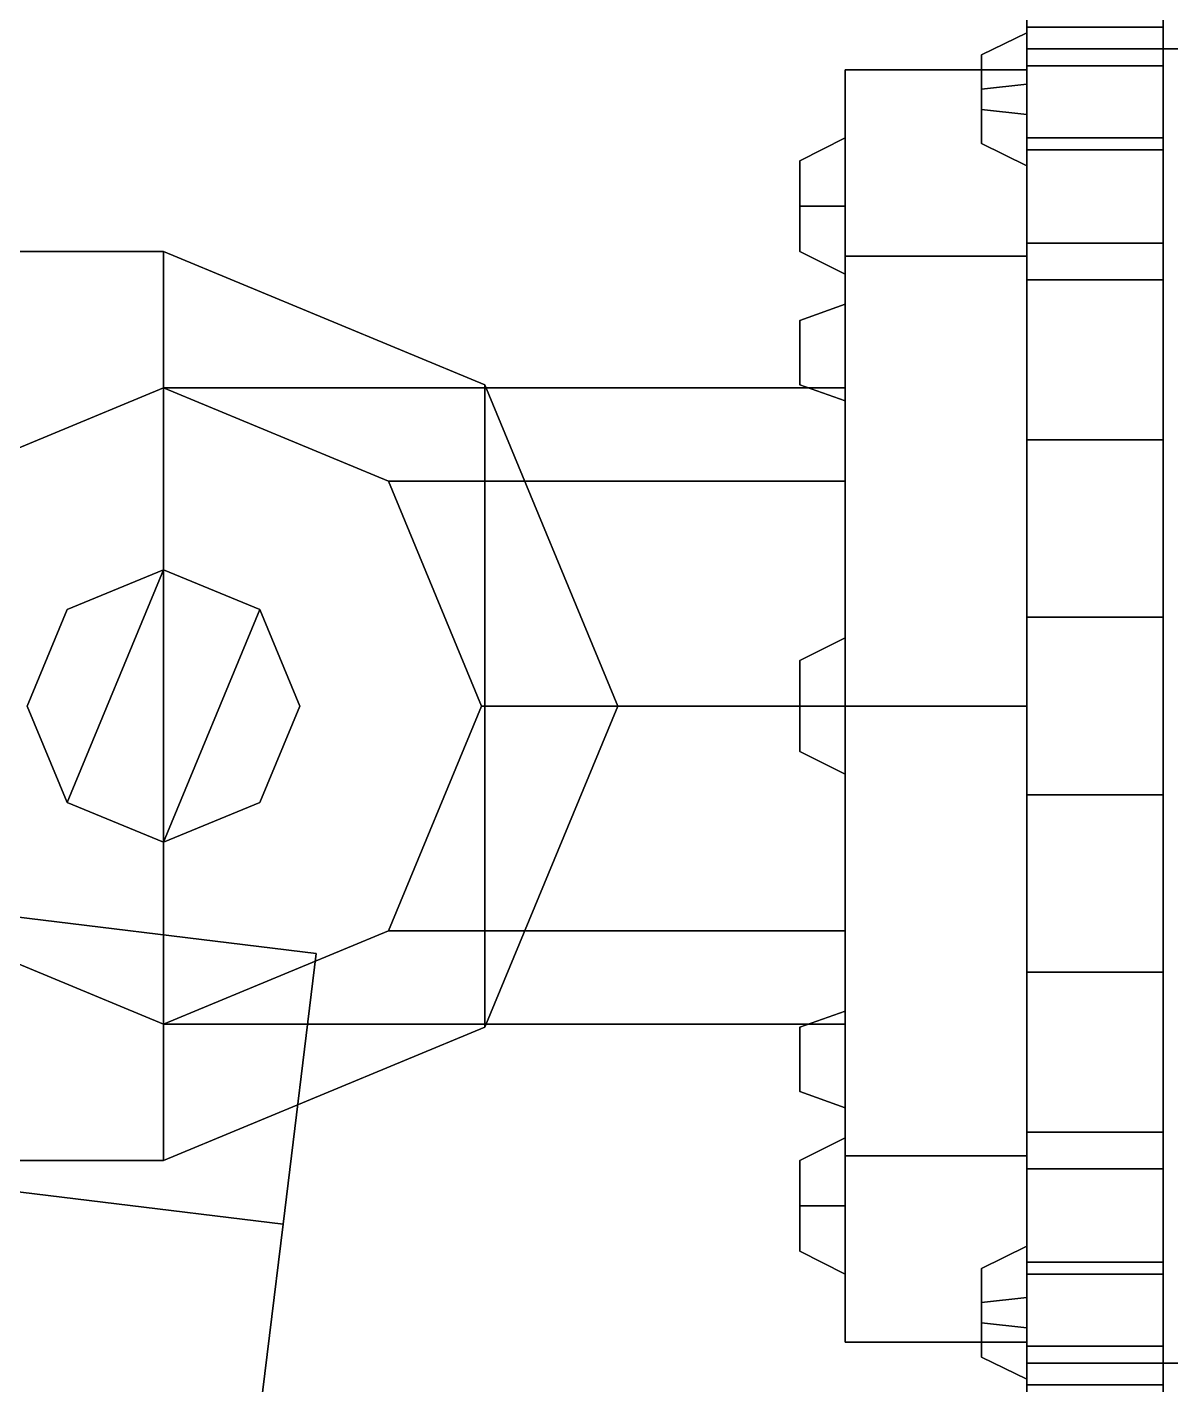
# Model space of a CAD drawing. Header units: millimetres. Extents: x -0.8 to 1, y -3.1 to 12.1.
# Drawn here: x 0.51 to 0.7617, y -0.1494 to 0.1494 of the extents above; entities that cross this region are included whole.
import ezdxf

# ---------------------------------------------------------------- set-up
doc = ezdxf.new("R2010")
doc.units = ezdxf.units.MM
doc.layers.add('trail1', color=6, linetype='Continuous')
doc.layers.add('wheels', color=2, linetype='Continuous')

msp = doc.modelspace()

# ---------------------------------------------------------------- linework, layer by layer
for points in [[(0.47, 0.1, 0.58), (0.54, 0.1, 0.58), (0.54, 0.1, 0.55), (0.45, 0.1, 0.55)], [(0.54, 0.1, 0.55), (0.54, -0.1, 0.55), (0.45, -0.1, 0.55), (0.45, 0.1, 0.55)], [(0.45, -0.1, 0.75), (0.54, -0.1, 0.75), (0.54, 0.1, 0.75), (0.45, 0.1, 0.75)], [(0.45, 0.1, 0.75), (0.54, 0.1, 0.75), (0.54, 0.1, 0.72), (0.47, 0.1, 0.72)], [(0.47, -0.1, 0.58), (0.54, -0.1, 0.58), (0.54, 0.1, 0.58), (0.47, 0.1, 0.58)], [(0.54, 0.1, 0.72), (0.54, -0.1, 0.72), (0.47, -0.1, 0.72), (0.47, 0.1, 0.72)], [(0.61071, 0.07071, 0.72), (0.54, 0.1, 0.72), (0.54, 0.1, 0.75), (0.61071, 0.07071, 0.75)], [(0.61071, 0.07071, 0.55), (0.54, 0.1, 0.55), (0.54, 0.1, 0.58), (0.61071, 0.07071, 0.58)], [(0.54, -0.1, 0.75), (0.61071, -0.07071, 0.75), (0.61071, 0.07071, 0.75), (0.54, 0.1, 0.75)], [(0.61071, 0.07071, 0.72), (0.61071, -0.07071, 0.72), (0.54, -0.1, 0.72), (0.54, 0.1, 0.72)], [(0.61071, 0.07071, 0.55), (0.61071, -0.07071, 0.55), (0.54, -0.1, 0.55), (0.54, 0.1, 0.55)], [(0.54, -0.1, 0.58), (0.61071, -0.07071, 0.58), (0.61071, 0.07071, 0.58), (0.54, 0.1, 0.58)], [(0.64, 0, 0.72), (0.61071, 0.07071, 0.72), (0.61071, 0.07071, 0.75), (0.64, 0, 0.75)], [(0.64, 0, 0.55), (0.61071, 0.07071, 0.55), (0.61071, 0.07071, 0.58), (0.64, 0, 0.58)], [(0.61071, -0.07071, 0.75), (0.64, 0, 0.75), (0.64, 0, 0.75), (0.61071, 0.07071, 0.75)], [(0.64, 0, 0.72), (0.64, 0, 0.72), (0.61071, -0.07071, 0.72), (0.61071, 0.07071, 0.72)], [(0.64, 0, 0.55), (0.64, 0, 0.55), (0.61071, -0.07071, 0.55), (0.61071, 0.07071, 0.55)], [(0.61071, -0.07071, 0.58), (0.64, 0, 0.58), (0.64, 0, 0.58), (0.61071, 0.07071, 0.58)], [(0.61071, -0.07071, 0.72), (0.64, 0, 0.72), (0.64, 0, 0.75), (0.61071, -0.07071, 0.75)], [(0.61071, -0.07071, 0.55), (0.64, 0, 0.55), (0.64, 0, 0.58), (0.61071, -0.07071, 0.58)], [(0.54, -0.1, 0.72), (0.61071, -0.07071, 0.72), (0.61071, -0.07071, 0.75), (0.54, -0.1, 0.75)], [(0.54, -0.1, 0.55), (0.61071, -0.07071, 0.55), (0.61071, -0.07071, 0.58), (0.54, -0.1, 0.58)], [(0.45, -0.1, 0.55), (0.54, -0.1, 0.55), (0.54, -0.1, 0.58), (0.47, -0.1, 0.58)], [(0.47, -0.1, 0.72), (0.54, -0.1, 0.72), (0.54, -0.1, 0.75), (0.45, -0.1, 0.75)]]:
    msp.add_3dface(points)
at = {"layer": 'trail1'}
for points in [[(0.54, 0.07, 0.58), (0.4905, 0.0495, 0.58), (0.4905, 0.0495, 0.72), (0.54, 0.07, 0.72)], [(0.69, 0.0495, 0.6995), (0.69, 0.07, 0.65), (0.54, 0.07, 0.65), (0.5895, 0.0495, 0.6995)], [(0.69, 0.07, 0.65), (0.69, 0.0495, 0.6005), (0.5895, 0.0495, 0.6005), (0.54, 0.07, 0.65)], [(0.5895, 0.0495, 0.6995), (0.54, 0.07, 0.65), (0.54, 0.07, 0.72), (0.5895, 0.0495, 0.72)], [(0.5895, 0.0495, 0.58), (0.54, 0.07, 0.58), (0.54, 0.07, 0.65), (0.5895, 0.0495, 0.6005)], [(0.69, 0, 0.72), (0.69, 0.0495, 0.6995), (0.5895, 0.0495, 0.6995), (0.61, 0, 0.72)], [(0.69, 0.0495, 0.6005), (0.69, 0, 0.58), (0.61, 0, 0.58), (0.5895, 0.0495, 0.6005)], [(0.61, 0, 0.58), (0.5895, 0.0495, 0.58), (0.5895, 0.0495, 0.6005), (0.61, 0, 0.58)], [(0.61, 0, 0.72), (0.5895, 0.0495, 0.6995), (0.5895, 0.0495, 0.72), (0.61, 0, 0.72)], [(0.51879, 0.02121, 0.77), (0.51, 0, 0.77), (0.51879, -0.02121, 0.77), (0.54, 0.03, 0.77)], [(0.54, 0.03, 0.75), (0.51879, 0.02121, 0.75), (0.51879, 0.02121, 0.77), (0.54, 0.03, 0.77)], [(0.54, 0.03, 0.77), (0.51879, -0.02121, 0.77), (0.54, -0.03, 0.77), (0.56121, 0.02121, 0.77)], [(0.56121, 0.02121, 0.75), (0.54, 0.03, 0.75), (0.54, 0.03, 0.77), (0.56121, 0.02121, 0.77)], [(0.51879, 0.02121, 0.75), (0.51, 0, 0.75), (0.51, 0, 0.77), (0.51879, 0.02121, 0.77)], [(0.56121, 0.02121, 0.77), (0.54, -0.03, 0.77), (0.56121, -0.02121, 0.77), (0.57, 0, 0.77)], [(0.57, 0, 0.75), (0.56121, 0.02121, 0.75), (0.56121, 0.02121, 0.77), (0.57, 0, 0.77)], [(0.51, 0, 0.75), (0.51879, -0.02121, 0.75), (0.51879, -0.02121, 0.77), (0.51, 0, 0.77)], [(0.56121, -0.02121, 0.75), (0.57, 0, 0.75), (0.57, 0, 0.77), (0.56121, -0.02121, 0.77)], [(0.69, -0.0495, 0.6995), (0.69, 0, 0.72), (0.61, 0, 0.72), (0.5895, -0.0495, 0.6995)], [(0.69, 0, 0.58), (0.69, -0.0495, 0.6005), (0.5895, -0.0495, 0.6005), (0.61, 0, 0.58)], [(0.5895, -0.0495, 0.58), (0.61, 0, 0.58), (0.61, 0, 0.58), (0.5895, -0.0495, 0.6005)], [(0.5895, -0.0495, 0.6995), (0.61, 0, 0.72), (0.61, 0, 0.72), (0.5895, -0.0495, 0.72)], [(0.51879, -0.02121, 0.75), (0.54, -0.03, 0.75), (0.54, -0.03, 0.77), (0.51879, -0.02121, 0.77)], [(0.54, -0.03, 0.75), (0.56121, -0.02121, 0.75), (0.56121, -0.02121, 0.77), (0.54, -0.03, 0.77)], [(0.4942, -0.04475, 0.72), (0.48689, -0.10431, 0.72), (0.5663, -0.11405, 0.72), (0.57361, -0.0545, 0.72)], [(0.57361, -0.0545, 0.58), (0.5663, -0.11405, 0.58), (0.48689, -0.10431, 0.58), (0.4942, -0.04475, 0.58)], [(0.4905, -0.0495, 0.58), (0.54, -0.07, 0.58), (0.54, -0.07, 0.72), (0.4905, -0.0495, 0.72)], [(0.69, -0.07, 0.65), (0.69, -0.0495, 0.6995), (0.5895, -0.0495, 0.6995), (0.54, -0.07, 0.65)], [(0.69, -0.0495, 0.6005), (0.69, -0.07, 0.65), (0.54, -0.07, 0.65), (0.5895, -0.0495, 0.6005)], [(0.54, -0.07, 0.65), (0.5895, -0.0495, 0.6995), (0.5895, -0.0495, 0.72), (0.54, -0.07, 0.72)], [(0.5663, -0.11405, 0.72), (0.5663, -0.11405, 0.58), (0.57361, -0.0545, 0.58), (0.57361, -0.0545, 0.72)], [(0.5663, -0.11405, 0.55), (0.33474, -1.99989, 0.04), (0.25534, -1.99014, 0.04), (0.48689, -0.10431, 0.55)], [(0.48689, -0.10431, 0.75), (0.25534, -1.99014, 0.24), (0.33474, -1.99989, 0.24), (0.5663, -0.11405, 0.75)], [(0.48689, -0.10431, 0.72), (0.48689, -0.10431, 0.75), (0.5663, -0.11405, 0.75), (0.5663, -0.11405, 0.72)], [(0.48689, -0.10431, 0.55), (0.48689, -0.10431, 0.58), (0.5663, -0.11405, 0.58), (0.5663, -0.11405, 0.55)], [(0.33474, -1.99989, 0.24), (0.33474, -1.99989, 0.04), (0.5663, -0.11405, 0.55), (0.5663, -0.11405, 0.75)]]:
    msp.add_3dface(points, dxfattribs=at)
at = {"layer": 'wheels'}
for points in [[(0.76, 0.48274, 0.39533), (0.76, 0.35571, 0.23603), (0.76, 0.12502, 0.52531), (0.76, 0.14938, 0.55586)], [(0.76, 0.35571, 1.06397), (0.76, 0.48274, 0.90467), (0.76, 0.14938, 0.74414), (0.76, 0.12502, 0.77469)], [(0.81, 0.14464, 1.2837), (0.81, 0.40527, 1.15819), (0.73, 0.40527, 1.15819), (0.73, 0.14464, 1.2837)], [(0.81, 0.40527, 0.14181), (0.81, 0.14464, 0.0163), (0.73, 0.14464, 0.0163), (0.73, 0.40527, 0.14181)], [(0.73, 0.14464, 1.2837), (0.73, 0.40527, 1.15819), (0.73, 0.38345, 1.13083), (0.73, 0.13685, 1.24958)], [(0.73, 0.40527, 0.14181), (0.73, 0.14464, 0.0163), (0.73, 0.13685, 0.05042), (0.73, 0.38345, 0.16917)], [(0.73, 0.13685, 1.24958), (0.73, 0.38345, 1.13083), (0.73, 0.36237, 1.12845), (0.73, 0.14814, 1.23162)], [(0.73, 0.38345, 0.16917), (0.73, 0.13685, 0.05042), (0.73, 0.14814, 0.06838), (0.73, 0.36237, 0.17155)], [(0.73, 0.13017, 1.22033), (0.73, 0.36474, 1.10737), (0.73, 0.34292, 1.08001), (0.73, 0.12239, 1.18621)], [(0.73, 0.14814, 1.23162), (0.73, 0.36237, 1.12845), (0.73, 0.36474, 1.10737), (0.73, 0.13017, 1.22033)], [(0.73, 0.36474, 0.19263), (0.73, 0.13017, 0.07967), (0.73, 0.12239, 0.11379), (0.73, 0.34292, 0.21999)], [(0.73, 0.36237, 0.17155), (0.73, 0.14814, 0.06838), (0.73, 0.13017, 0.07967), (0.73, 0.36474, 0.19263)], [(0.73, 0.32444, 0.21109), (0.73, 0.09375, 0.50037), (0.73, 0.12502, 0.52531), (0.73, 0.35571, 0.23603)], [(0.76, 0.12502, 0.52531), (0.76, 0.35571, 0.23603), (0.73, 0.35571, 0.23603), (0.73, 0.12502, 0.52531)], [(0.73, 0.35571, 1.06397), (0.73, 0.12502, 0.77469), (0.73, 0.09375, 0.79963), (0.73, 0.32444, 1.08891)], [(0.76, 0.35571, 1.06397), (0.76, 0.12502, 0.77469), (0.73, 0.12502, 0.77469), (0.73, 0.35571, 1.06397)], [(0.76, 0.12239, 0.11379), (0.76, 0.34292, 0.21999), (0.73, 0.34292, 0.21999), (0.73, 0.12239, 0.11379)], [(0.76, 0.34292, 1.08001), (0.76, 0.12239, 1.18621), (0.73, 0.12239, 1.18621), (0.73, 0.34292, 1.08001)], [(0.76, 0.32444, 0.21109), (0.76, 0.09375, 0.50037), (0.73, 0.09375, 0.50037), (0.73, 0.32444, 0.21109)], [(0.76, 0.09375, 0.79963), (0.76, 0.32444, 1.08891), (0.73, 0.32444, 1.08891), (0.73, 0.09375, 0.79963)], [(0.76, 0.32444, 0.21109), (0.76, 0.14087, 0.12269), (0.76, 0.05854, 0.48341), (0.76, 0.09375, 0.50037)], [(0.76, 0.14087, 1.17731), (0.76, 0.32444, 1.08891), (0.76, 0.09375, 0.79963), (0.76, 0.05854, 0.81659)], [(0.73, 0.16674, 0.7081), (0.73, 0.17544, 0.67), (0.73, 0.14, 0.65)], [(0.73, 0.17544, 0.67), (0.73, 0.17544, 0.63), (0.73, 0.14, 0.65)], [(0.73, 0.17544, 0.63), (0.73, 0.16674, 0.5919), (0.73, 0.14, 0.65)], [(0.73, 0.14938, 0.74414), (0.73, 0.16674, 0.7081), (0.73, 0.14, 0.65), (0.73, 0.09899, 0.74899)], [(0.73, 0.16674, 0.5919), (0.73, 0.14938, 0.55586), (0.73, 0.09899, 0.55101), (0.73, 0.14, 0.65)], [(0.76, 0.14938, 0.55586), (0.76, 0.12502, 0.52531), (0.73, 0.12502, 0.52531), (0.73, 0.14938, 0.55586)], [(0.76, 0.12502, 0.77469), (0.76, 0.14938, 0.74414), (0.73, 0.14938, 0.74414), (0.73, 0.12502, 0.77469)], [(0.73, 0.12502, 0.77469), (0.73, 0.14938, 0.74414), (0.73, 0.09899, 0.74899)], [(0.73, 0.14938, 0.55586), (0.73, 0.12502, 0.52531), (0.73, 0.09899, 0.55101)], [(0.73, 0.13685, 1.24958), (0.73, 0.14814, 1.23162), (0.72, 0.14326, 1.23273), (0.72, 0.13574, 1.24471)], [(0.73, 0.14814, 1.23162), (0.73, 0.13017, 1.22033), (0.72, 0.13129, 1.22521), (0.72, 0.14326, 1.23273)], [(0.73, 0.13017, 0.07967), (0.73, 0.14814, 0.06838), (0.72, 0.14326, 0.06727), (0.72, 0.13129, 0.07479)], [(0.73, 0.14814, 0.06838), (0.73, 0.13685, 0.05042), (0.72, 0.13574, 0.05529), (0.72, 0.14326, 0.06727)], [(0.81, -0.14464, 1.2837), (0.81, 0.14464, 1.2837), (0.73, 0.14464, 1.2837), (0.73, -0.14464, 1.2837)], [(0.81, 0.14464, 0.0163), (0.81, -0.14464, 0.0163), (0.73, -0.14464, 0.0163), (0.73, 0.14464, 0.0163)], [(0.73, -0.14464, 1.2837), (0.73, 0.14464, 1.2837), (0.73, 0.13685, 1.24958), (0.73, -0.13685, 1.24958)], [(0.73, 0.14464, 0.0163), (0.73, -0.14464, 0.0163), (0.73, -0.13685, 0.05042), (0.73, 0.13685, 0.05042)], [(0.72, 0.14326, 1.23273), (0.72, 0.13129, 1.22521), (0.72, 0.12376, 1.23718), (0.72, 0.13574, 1.24471)], [(0.72, 0.12376, 0.06282), (0.72, 0.13129, 0.07479), (0.72, 0.14326, 0.06727), (0.72, 0.13574, 0.05529)], [(0.73, 0.10187, 0.11379), (0.73, 0.01954, 0.47451), (0.73, 0.05854, 0.48341), (0.73, 0.14087, 0.12269)], [(0.76, 0.05854, 0.48341), (0.76, 0.14087, 0.12269), (0.73, 0.14087, 0.12269), (0.73, 0.05854, 0.48341)], [(0.73, 0.14087, 1.17731), (0.73, 0.05854, 0.81659), (0.73, 0.01954, 0.82549), (0.73, 0.10187, 1.18621)], [(0.76, 0.14087, 1.17731), (0.76, 0.05854, 0.81659), (0.73, 0.05854, 0.81659), (0.73, 0.14087, 1.17731)], [(0.73, 0.12239, 0.11379), (0.73, 0.10187, 0.11379), (0.73, 0.14087, 0.12269), (0.73, 0.12239, 0.11379)], [(0.73, 0.12239, 1.18621), (0.73, 0.14087, 1.17731), (0.73, 0.10187, 1.18621), (0.73, 0.12239, 1.18621)], [(0.73, 0.09899, 0.74899), (0.73, 0.14, 0.65), (0.69, 0.14, 0.65), (0.69, 0.09899, 0.74899)], [(0.73, 0.14, 0.65), (0.73, 0.09899, 0.55101), (0.69, 0.09899, 0.55101), (0.69, 0.14, 0.65)], [(0.69, 0.14, 0.65), (0.69, 0.125, 0.65), (0.69, 0.08839, 0.73839), (0.69, 0.09899, 0.74899)], [(0.69, 0.09899, 0.55101), (0.69, 0.08839, 0.56161), (0.69, 0.125, 0.65), (0.69, 0.14, 0.65)], [(0.73, 0.11889, 1.23829), (0.73, 0.13685, 1.24958), (0.72, 0.13574, 1.24471), (0.72, 0.12376, 1.23718)], [(0.73, 0.13685, 0.05042), (0.73, 0.11889, 0.06171), (0.72, 0.12376, 0.06282), (0.72, 0.13574, 0.05529)], [(0.73, -0.13685, 1.24958), (0.73, 0.13685, 1.24958), (0.73, 0.11889, 1.23829), (0.73, -0.11889, 1.23829)], [(0.73, 0.13685, 0.05042), (0.73, -0.13685, 0.05042), (0.73, -0.11889, 0.06171), (0.73, 0.11889, 0.06171)], [(0.73, 0.13017, 1.22033), (0.73, 0.11889, 1.23829), (0.72, 0.12376, 1.23718), (0.72, 0.13129, 1.22521)], [(0.73, 0.11889, 0.06171), (0.73, 0.13017, 0.07967), (0.72, 0.13129, 0.07479), (0.72, 0.12376, 0.06282)], [(0.73, -0.13017, 1.22033), (0.73, 0.13017, 1.22033), (0.73, 0.12239, 1.18621), (0.73, -0.12239, 1.18621)], [(0.73, -0.11889, 1.23829), (0.73, 0.11889, 1.23829), (0.73, 0.13017, 1.22033), (0.73, -0.13017, 1.22033)], [(0.73, 0.13017, 0.07967), (0.73, -0.13017, 0.07967), (0.73, -0.12239, 0.11379), (0.73, 0.12239, 0.11379)], [(0.73, 0.11889, 0.06171), (0.73, -0.11889, 0.06171), (0.73, -0.13017, 0.07967), (0.73, 0.13017, 0.07967)], [(0.69, 0.125, 0.65), (0.69, 0.11, 0.635), (0.68, 0.11, 0.64), (0.68, 0.12, 0.65)], [(0.69, 0.11, 0.665), (0.69, 0.125, 0.65), (0.68, 0.12, 0.65), (0.68, 0.11, 0.66)], [(0.69, 0.125, 0.65), (0.69, 0.11, 0.665), (0.69, 0.08839, 0.71718), (0.69, 0.08839, 0.73839)], [(0.69, 0.08839, 0.56161), (0.69, 0.08839, 0.58282), (0.69, 0.11, 0.635), (0.69, 0.125, 0.65)], [(0.73, 0.09375, 0.79963), (0.73, 0.12502, 0.77469), (0.73, 0.09899, 0.74899)], [(0.73, 0.12502, 0.52531), (0.73, 0.09375, 0.50037), (0.73, 0.09899, 0.55101)], [(0.68, 0.11, 0.64), (0.68, 0.1, 0.65), (0.68, 0.11, 0.66), (0.68, 0.12, 0.65)], [(0.76, -0.12239, 0.11379), (0.76, 0.12239, 0.11379), (0.73, 0.12239, 0.11379), (0.73, -0.12239, 0.11379)], [(0.76, 0.12239, 1.18621), (0.76, -0.12239, 1.18621), (0.73, -0.12239, 1.18621), (0.73, 0.12239, 1.18621)], [(0.69, 0.11, 0.635), (0.69, 0.095, 0.65), (0.68, 0.1, 0.65), (0.68, 0.11, 0.64)], [(0.69, 0.095, 0.65), (0.69, 0.11, 0.665), (0.68, 0.11, 0.66), (0.68, 0.1, 0.65)], [(0.69, 0.11, 0.665), (0.69, 0.095, 0.65), (0.69, 0.06718, 0.71718), (0.69, 0.08839, 0.71718)], [(0.69, 0.08839, 0.58282), (0.69, 0.06718, 0.58282), (0.69, 0.095, 0.65), (0.69, 0.11, 0.635)], [(0.76, 0.10187, 0.11379), (0.76, 0.01954, 0.47451), (0.73, 0.01954, 0.47451), (0.73, 0.10187, 0.11379)], [(0.76, 0.01954, 0.82549), (0.76, 0.10187, 1.18621), (0.73, 0.10187, 1.18621), (0.73, 0.01954, 0.82549)], [(0.76, 0.10187, 0.11379), (0.76, -0.10187, 0.11379), (0.76, -0.01954, 0.47451), (0.76, 0.01954, 0.47451)], [(0.76, -0.10187, 1.18621), (0.76, 0.10187, 1.18621), (0.76, 0.01954, 0.82549), (0.76, -0.01954, 0.82549)], [(0.73, 0, 0.79), (0.73, 0.09899, 0.74899), (0.69, 0.09899, 0.74899), (0.69, 0, 0.79)], [(0.73, 0.09899, 0.55101), (0.73, 0, 0.51), (0.69, 0, 0.51), (0.69, 0.09899, 0.55101)], [(0.69, 0.09899, 0.74899), (0.69, 0.08839, 0.73839), (0.69, 0, 0.775), (0.69, 0, 0.79)], [(0.69, 0, 0.51), (0.69, 0, 0.525), (0.69, 0.08839, 0.56161), (0.69, 0.09899, 0.55101)], [(0.73, 0.05854, 0.81659), (0.73, 0.09375, 0.79963), (0.73, 0.09899, 0.74899), (0.73, 0, 0.79)], [(0.73, 0.09375, 0.50037), (0.73, 0.05854, 0.48341), (0.73, 0, 0.51), (0.73, 0.09899, 0.55101)], [(0.69, 0.06718, 0.71718), (0.69, 0.095, 0.65), (0.69, 0.07, 0.65), (0.69, 0.0495, 0.6995)], [(0.69, 0.095, 0.65), (0.69, 0.06718, 0.58282), (0.69, 0.0495, 0.6005), (0.69, 0.07, 0.65)], [(0.76, 0.09375, 0.50037), (0.76, 0.05854, 0.48341), (0.73, 0.05854, 0.48341), (0.73, 0.09375, 0.50037)], [(0.76, 0.05854, 0.81659), (0.76, 0.09375, 0.79963), (0.73, 0.09375, 0.79963), (0.73, 0.05854, 0.81659)], [(0.69, 0.08839, 0.73839), (0.69, 0.08839, 0.71718), (0.68, 0.08485, 0.72071), (0.68, 0.08485, 0.73485)], [(0.69, 0.08839, 0.71718), (0.69, 0.06718, 0.71718), (0.68, 0.07071, 0.72071), (0.68, 0.08485, 0.72071)], [(0.69, 0.06718, 0.73839), (0.69, 0.08839, 0.73839), (0.68, 0.08485, 0.73485), (0.68, 0.07071, 0.73485)], [(0.69, 0.08839, 0.56161), (0.69, 0.06718, 0.56161), (0.68, 0.07071, 0.56515), (0.68, 0.08485, 0.56515)], [(0.69, 0.06718, 0.58282), (0.69, 0.08839, 0.58282), (0.68, 0.08485, 0.57929), (0.68, 0.07071, 0.57929)], [(0.69, 0.08839, 0.58282), (0.69, 0.08839, 0.56161), (0.68, 0.08485, 0.56515), (0.68, 0.08485, 0.57929)], [(0.69, 0.08839, 0.73839), (0.69, 0.06718, 0.73839), (0.69, 0.015, 0.76), (0.69, 0, 0.775)], [(0.69, 0, 0.525), (0.69, 0.015, 0.54), (0.69, 0.06718, 0.56161), (0.69, 0.08839, 0.56161)], [(0.68, 0.08485, 0.72071), (0.68, 0.07071, 0.72071), (0.68, 0.07071, 0.73485), (0.68, 0.08485, 0.73485)], [(0.68, 0.07071, 0.56515), (0.68, 0.07071, 0.57929), (0.68, 0.08485, 0.57929), (0.68, 0.08485, 0.56515)], [(0.69, 0.06718, 0.71718), (0.69, 0.06718, 0.73839), (0.68, 0.07071, 0.73485), (0.68, 0.07071, 0.72071)], [(0.69, 0.06718, 0.56161), (0.69, 0.06718, 0.58282), (0.68, 0.07071, 0.57929), (0.68, 0.07071, 0.56515)], [(0.69, 0.06718, 0.73839), (0.69, 0.06718, 0.71718), (0.69, 0, 0.745), (0.69, 0.015, 0.76)], [(0.69, 0, 0.745), (0.69, 0.06718, 0.71718), (0.69, 0.0495, 0.6995), (0.69, 0, 0.72)], [(0.69, 0.015, 0.54), (0.69, 0, 0.555), (0.69, 0.06718, 0.58282), (0.69, 0.06718, 0.56161)], [(0.69, 0.06718, 0.58282), (0.69, 0, 0.555), (0.69, 0, 0.58), (0.69, 0.0495, 0.6005)], [(0.73, 0.01954, 0.82549), (0.73, 0.05854, 0.81659), (0.73, 0, 0.79)], [(0.73, 0.05854, 0.48341), (0.73, 0.01954, 0.47451), (0.73, 0, 0.51)], [(0.76, 0.01954, 0.47451), (0.76, -0.01954, 0.47451), (0.73, -0.01954, 0.47451), (0.73, 0.01954, 0.47451)], [(0.76, -0.01954, 0.82549), (0.76, 0.01954, 0.82549), (0.73, 0.01954, 0.82549), (0.73, -0.01954, 0.82549)], [(0.73, -0.01954, 0.82549), (0.73, 0.01954, 0.82549), (0.73, 0, 0.79)], [(0.73, 0.01954, 0.47451), (0.73, -0.01954, 0.47451), (0.73, 0, 0.51)], [(0.69, 0, 0.775), (0.69, 0.015, 0.76), (0.68, 0.01, 0.76), (0.68, 0, 0.77)], [(0.69, 0.015, 0.76), (0.69, 0, 0.745), (0.68, 0, 0.75), (0.68, 0.01, 0.76)], [(0.69, 0, 0.555), (0.69, 0.015, 0.54), (0.68, 0.01, 0.54), (0.68, 0, 0.55)], [(0.69, 0.015, 0.54), (0.69, 0, 0.525), (0.68, 0, 0.53), (0.68, 0.01, 0.54)], [(0.68, 0.01, 0.76), (0.68, 0, 0.75), (0.68, -0.01, 0.76), (0.68, 0, 0.77)], [(0.68, -0.01, 0.54), (0.68, 0, 0.55), (0.68, 0.01, 0.54), (0.68, 0, 0.53)], [(0.69, 0, 0.745), (0.69, -0.015, 0.76), (0.68, -0.01, 0.76), (0.68, 0, 0.75)], [(0.69, -0.015, 0.76), (0.69, 0, 0.775), (0.68, 0, 0.77), (0.68, -0.01, 0.76)], [(0.69, 0, 0.525), (0.69, -0.015, 0.54), (0.68, -0.01, 0.54), (0.68, 0, 0.53)], [(0.69, -0.015, 0.54), (0.69, 0, 0.555), (0.68, 0, 0.55), (0.68, -0.01, 0.54)], [(0.73, -0.09899, 0.74899), (0.73, 0, 0.79), (0.69, 0, 0.79), (0.69, -0.09899, 0.74899)], [(0.73, 0, 0.51), (0.73, -0.09899, 0.55101), (0.69, -0.09899, 0.55101), (0.69, 0, 0.51)], [(0.69, -0.015, 0.76), (0.69, 0, 0.745), (0.69, -0.06718, 0.71718), (0.69, -0.06718, 0.73839)], [(0.69, -0.06718, 0.71718), (0.69, 0, 0.745), (0.69, 0, 0.72), (0.69, -0.0495, 0.6995)], [(0.69, -0.09899, 0.55101), (0.69, -0.08839, 0.56161), (0.69, 0, 0.525), (0.69, 0, 0.51)], [(0.69, -0.08839, 0.56161), (0.69, -0.06718, 0.56161), (0.69, -0.015, 0.54), (0.69, 0, 0.525)], [(0.69, -0.06718, 0.56161), (0.69, -0.06718, 0.58282), (0.69, 0, 0.555), (0.69, -0.015, 0.54)], [(0.69, 0, 0.555), (0.69, -0.06718, 0.58282), (0.69, -0.0495, 0.6005), (0.69, 0, 0.58)], [(0.73, -0.05854, 0.81659), (0.73, -0.01954, 0.82549), (0.73, 0, 0.79)], [(0.73, -0.09375, 0.79963), (0.73, -0.05854, 0.81659), (0.73, 0, 0.79), (0.73, -0.09899, 0.74899)], [(0.73, -0.05854, 0.48341), (0.73, -0.09375, 0.50037), (0.73, -0.09899, 0.55101), (0.73, 0, 0.51)], [(0.73, -0.01954, 0.47451), (0.73, -0.05854, 0.48341), (0.73, 0, 0.51)], [(0.69, 0, 0.79), (0.69, 0, 0.775), (0.69, -0.08839, 0.73839), (0.69, -0.09899, 0.74899)], [(0.69, 0, 0.775), (0.69, -0.015, 0.76), (0.69, -0.06718, 0.73839), (0.69, -0.08839, 0.73839)], [(0.73, -0.14087, 0.12269), (0.73, -0.05854, 0.48341), (0.73, -0.01954, 0.47451), (0.73, -0.10187, 0.11379)], [(0.76, -0.01954, 0.47451), (0.76, -0.10187, 0.11379), (0.73, -0.10187, 0.11379), (0.73, -0.01954, 0.47451)], [(0.73, -0.10187, 1.18621), (0.73, -0.01954, 0.82549), (0.73, -0.05854, 0.81659), (0.73, -0.14087, 1.17731)], [(0.76, -0.10187, 1.18621), (0.76, -0.01954, 0.82549), (0.73, -0.01954, 0.82549), (0.73, -0.10187, 1.18621)], [(0.69, -0.095, 0.65), (0.69, -0.06718, 0.71718), (0.69, -0.0495, 0.6995), (0.69, -0.07, 0.65)], [(0.69, -0.06718, 0.58282), (0.69, -0.095, 0.65), (0.69, -0.07, 0.65), (0.69, -0.0495, 0.6005)], [(0.76, -0.14087, 0.12269), (0.76, -0.05854, 0.48341), (0.73, -0.05854, 0.48341), (0.73, -0.14087, 0.12269)], [(0.76, -0.05854, 0.81659), (0.76, -0.14087, 1.17731), (0.73, -0.14087, 1.17731), (0.73, -0.05854, 0.81659)], [(0.76, -0.05854, 0.48341), (0.76, -0.09375, 0.50037), (0.73, -0.09375, 0.50037), (0.73, -0.05854, 0.48341)], [(0.76, -0.09375, 0.79963), (0.76, -0.05854, 0.81659), (0.73, -0.05854, 0.81659), (0.73, -0.09375, 0.79963)], [(0.76, -0.14087, 0.12269), (0.76, -0.32444, 0.21109), (0.76, -0.09375, 0.50037), (0.76, -0.05854, 0.48341)], [(0.76, -0.32444, 1.08891), (0.76, -0.14087, 1.17731), (0.76, -0.05854, 0.81659), (0.76, -0.09375, 0.79963)], [(0.69, -0.08839, 0.73839), (0.69, -0.06718, 0.73839), (0.68, -0.07071, 0.73485), (0.68, -0.08485, 0.73485)], [(0.69, -0.06718, 0.73839), (0.69, -0.06718, 0.71718), (0.68, -0.07071, 0.72071), (0.68, -0.07071, 0.73485)], [(0.69, -0.06718, 0.71718), (0.69, -0.08839, 0.71718), (0.68, -0.08485, 0.72071), (0.68, -0.07071, 0.72071)], [(0.69, -0.08839, 0.58282), (0.69, -0.06718, 0.58282), (0.68, -0.07071, 0.57929), (0.68, -0.08485, 0.57929)], [(0.69, -0.06718, 0.58282), (0.69, -0.06718, 0.56161), (0.68, -0.07071, 0.56515), (0.68, -0.07071, 0.57929)], [(0.69, -0.06718, 0.56161), (0.69, -0.08839, 0.56161), (0.68, -0.08485, 0.56515), (0.68, -0.07071, 0.56515)], [(0.69, -0.08839, 0.71718), (0.69, -0.06718, 0.71718), (0.69, -0.095, 0.65), (0.69, -0.11, 0.665)], [(0.69, -0.11, 0.635), (0.69, -0.095, 0.65), (0.69, -0.06718, 0.58282), (0.69, -0.08839, 0.58282)], [(0.68, -0.07071, 0.73485), (0.68, -0.07071, 0.72071), (0.68, -0.08485, 0.72071), (0.68, -0.08485, 0.73485)], [(0.68, -0.08485, 0.57929), (0.68, -0.07071, 0.57929), (0.68, -0.07071, 0.56515), (0.68, -0.08485, 0.56515)], [(0.69, -0.08839, 0.71718), (0.69, -0.08839, 0.73839), (0.68, -0.08485, 0.73485), (0.68, -0.08485, 0.72071)], [(0.69, -0.08839, 0.56161), (0.69, -0.08839, 0.58282), (0.68, -0.08485, 0.57929), (0.68, -0.08485, 0.56515)], [(0.69, -0.08839, 0.73839), (0.69, -0.08839, 0.71718), (0.69, -0.11, 0.665), (0.69, -0.125, 0.65)], [(0.69, -0.09899, 0.74899), (0.69, -0.08839, 0.73839), (0.69, -0.125, 0.65), (0.69, -0.14, 0.65)], [(0.69, -0.14, 0.65), (0.69, -0.125, 0.65), (0.69, -0.08839, 0.56161), (0.69, -0.09899, 0.55101)], [(0.69, -0.125, 0.65), (0.69, -0.11, 0.635), (0.69, -0.08839, 0.58282), (0.69, -0.08839, 0.56161)], [(0.69, -0.11, 0.665), (0.69, -0.095, 0.65), (0.68, -0.1, 0.65), (0.68, -0.11, 0.66)], [(0.69, -0.095, 0.65), (0.69, -0.11, 0.635), (0.68, -0.11, 0.64), (0.68, -0.1, 0.65)], [(0.73, -0.35571, 0.23603), (0.73, -0.12502, 0.52531), (0.73, -0.09375, 0.50037), (0.73, -0.32444, 0.21109)], [(0.76, -0.09375, 0.50037), (0.76, -0.32444, 0.21109), (0.73, -0.32444, 0.21109), (0.73, -0.09375, 0.50037)], [(0.73, -0.32444, 1.08891), (0.73, -0.09375, 0.79963), (0.73, -0.12502, 0.77469), (0.73, -0.35571, 1.06397)], [(0.76, -0.32444, 1.08891), (0.76, -0.09375, 0.79963), (0.73, -0.09375, 0.79963), (0.73, -0.32444, 1.08891)], [(0.73, -0.12502, 0.77469), (0.73, -0.09375, 0.79963), (0.73, -0.09899, 0.74899)], [(0.73, -0.09375, 0.50037), (0.73, -0.12502, 0.52531), (0.73, -0.09899, 0.55101)], [(0.68, -0.11, 0.66), (0.68, -0.1, 0.65), (0.68, -0.11, 0.64), (0.68, -0.12, 0.65)], [(0.73, -0.14, 0.65), (0.73, -0.09899, 0.74899), (0.69, -0.09899, 0.74899), (0.69, -0.14, 0.65)], [(0.73, -0.09899, 0.55101), (0.73, -0.14, 0.65), (0.69, -0.14, 0.65), (0.69, -0.09899, 0.55101)], [(0.73, -0.14938, 0.74414), (0.73, -0.12502, 0.77469), (0.73, -0.09899, 0.74899)], [(0.73, -0.16674, 0.7081), (0.73, -0.14938, 0.74414), (0.73, -0.09899, 0.74899), (0.73, -0.14, 0.65)], [(0.73, -0.14938, 0.55586), (0.73, -0.16674, 0.5919), (0.73, -0.14, 0.65), (0.73, -0.09899, 0.55101)], [(0.73, -0.12502, 0.52531), (0.73, -0.14938, 0.55586), (0.73, -0.09899, 0.55101)], [(0.73, -0.12239, 0.11379), (0.73, -0.14087, 0.12269), (0.73, -0.10187, 0.11379), (0.73, -0.12239, 0.11379)], [(0.73, -0.12239, 1.18621), (0.73, -0.10187, 1.18621), (0.73, -0.14087, 1.17731), (0.73, -0.12239, 1.18621)], [(0.69, -0.125, 0.65), (0.69, -0.11, 0.665), (0.68, -0.11, 0.66), (0.68, -0.12, 0.65)], [(0.69, -0.11, 0.635), (0.69, -0.125, 0.65), (0.68, -0.12, 0.65), (0.68, -0.11, 0.64)], [(0.73, -0.13685, 1.24958), (0.73, -0.11889, 1.23829), (0.72, -0.12376, 1.23718), (0.72, -0.13574, 1.24471)], [(0.73, -0.11889, 1.23829), (0.73, -0.13017, 1.22033), (0.72, -0.13129, 1.22521), (0.72, -0.12376, 1.23718)], [(0.73, -0.13017, 0.07967), (0.73, -0.11889, 0.06171), (0.72, -0.12376, 0.06282), (0.72, -0.13129, 0.07479)], [(0.73, -0.11889, 0.06171), (0.73, -0.13685, 0.05042), (0.72, -0.13574, 0.05529), (0.72, -0.12376, 0.06282)], [(0.76, -0.34292, 0.21999), (0.76, -0.12239, 0.11379), (0.73, -0.12239, 0.11379), (0.73, -0.34292, 0.21999)], [(0.76, -0.12239, 1.18621), (0.76, -0.34292, 1.08001), (0.73, -0.34292, 1.08001), (0.73, -0.12239, 1.18621)], [(0.73, -0.36474, 1.10737), (0.73, -0.13017, 1.22033), (0.73, -0.12239, 1.18621), (0.73, -0.34292, 1.08001)], [(0.73, -0.13017, 0.07967), (0.73, -0.36474, 0.19263), (0.73, -0.34292, 0.21999), (0.73, -0.12239, 0.11379)], [(0.72, -0.12376, 1.23718), (0.72, -0.13129, 1.22521), (0.72, -0.14326, 1.23273), (0.72, -0.13574, 1.24471)], [(0.72, -0.14326, 0.06727), (0.72, -0.13129, 0.07479), (0.72, -0.12376, 0.06282), (0.72, -0.13574, 0.05529)], [(0.76, -0.35571, 0.23603), (0.76, -0.12502, 0.52531), (0.73, -0.12502, 0.52531), (0.73, -0.35571, 0.23603)], [(0.76, -0.12502, 0.77469), (0.76, -0.35571, 1.06397), (0.73, -0.35571, 1.06397), (0.73, -0.12502, 0.77469)], [(0.76, -0.12502, 0.52531), (0.76, -0.14938, 0.55586), (0.73, -0.14938, 0.55586), (0.73, -0.12502, 0.52531)], [(0.76, -0.14938, 0.74414), (0.76, -0.12502, 0.77469), (0.73, -0.12502, 0.77469), (0.73, -0.14938, 0.74414)], [(0.76, -0.35571, 0.23603), (0.76, -0.48274, 0.39533), (0.76, -0.14938, 0.55586), (0.76, -0.12502, 0.52531)], [(0.76, -0.48274, 0.90467), (0.76, -0.35571, 1.06397), (0.76, -0.12502, 0.77469), (0.76, -0.14938, 0.74414)], [(0.73, -0.13017, 1.22033), (0.73, -0.14814, 1.23162), (0.72, -0.14326, 1.23273), (0.72, -0.13129, 1.22521)], [(0.73, -0.14814, 0.06838), (0.73, -0.13017, 0.07967), (0.72, -0.13129, 0.07479), (0.72, -0.14326, 0.06727)], [(0.73, -0.36237, 1.12845), (0.73, -0.14814, 1.23162), (0.73, -0.13017, 1.22033), (0.73, -0.36474, 1.10737)], [(0.73, -0.14814, 0.06838), (0.73, -0.36237, 0.17155), (0.73, -0.36474, 0.19263), (0.73, -0.13017, 0.07967)], [(0.73, -0.14814, 1.23162), (0.73, -0.13685, 1.24958), (0.72, -0.13574, 1.24471), (0.72, -0.14326, 1.23273)], [(0.73, -0.13685, 0.05042), (0.73, -0.14814, 0.06838), (0.72, -0.14326, 0.06727), (0.72, -0.13574, 0.05529)], [(0.73, -0.38345, 1.13083), (0.73, -0.13685, 1.24958), (0.73, -0.14814, 1.23162), (0.73, -0.36237, 1.12845)], [(0.73, -0.40527, 1.15819), (0.73, -0.14464, 1.2837), (0.73, -0.13685, 1.24958), (0.73, -0.38345, 1.13083)], [(0.73, -0.13685, 0.05042), (0.73, -0.38345, 0.16917), (0.73, -0.36237, 0.17155), (0.73, -0.14814, 0.06838)], [(0.73, -0.14464, 0.0163), (0.73, -0.40527, 0.14181), (0.73, -0.38345, 0.16917), (0.73, -0.13685, 0.05042)], [(0.73, -0.17544, 0.67), (0.73, -0.16674, 0.7081), (0.73, -0.14, 0.65)], [(0.73, -0.17544, 0.63), (0.73, -0.17544, 0.67), (0.73, -0.14, 0.65)], [(0.73, -0.16674, 0.5919), (0.73, -0.17544, 0.63), (0.73, -0.14, 0.65)], [(0.81, -0.40527, 1.15819), (0.81, -0.14464, 1.2837), (0.73, -0.14464, 1.2837), (0.73, -0.40527, 1.15819)], [(0.81, -0.14464, 0.0163), (0.81, -0.40527, 0.14181), (0.73, -0.40527, 0.14181), (0.73, -0.14464, 0.0163)]]:
    msp.add_3dface(points, dxfattribs=at)

doc.saveas('drawing.dxf')
